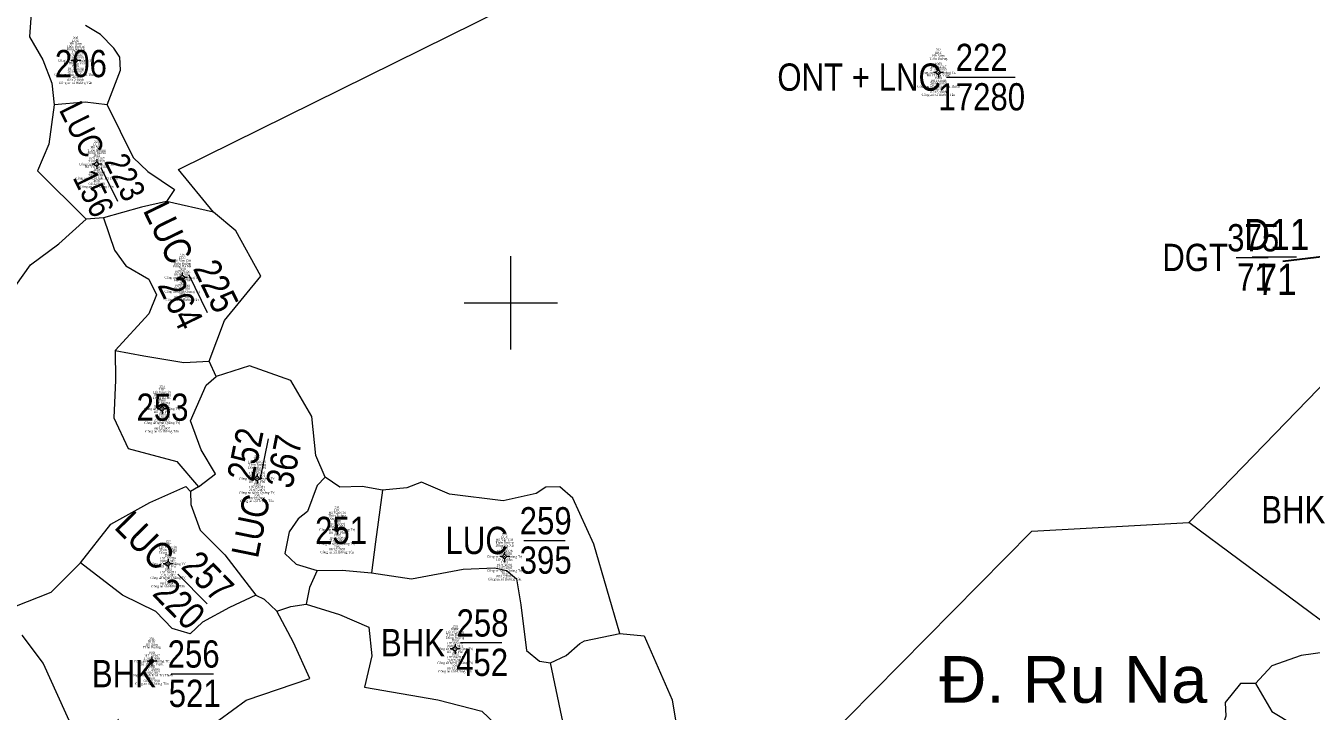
# Model space of a CAD drawing. Header units: metres. Extents: x 546779 to 548251, y 1841578 to 1843315.
# Drawn here: x 547137.6 to 547303, y 1842147.5 to 1842235.6 of the extents above; entities that cross this region are included whole.
import ezdxf
from ezdxf.enums import TextEntityAlignment as Align

# ---------------------------------------------------------------- set-up
doc = ezdxf.new("R2010")
doc.units = ezdxf.units.M
doc.header["$MEASUREMENT"] = 0
doc.linetypes.add('DGN Style 1', pattern=[16.3472, 0.0272, -16.32])
for name, color, linetype, lineweight in [('Level 10', 7, 'Continuous', 0), ('Level 11', 7, 'Continuous', 0), ('Level 13', 7, 'Continuous', 0), ('Level 14', 7, 'Continuous', 0), ('Level 15', 7, 'Continuous', 0), ('Level 18', 7, 'Continuous', 0), ('Level 59', 7, 'Continuous', 0), ('Level 60', 7, 'Continuous', 0)]:
    doc.layers.add(name, color=color, linetype=linetype, lineweight=lineweight)
doc.styles.add('Style-Vnarial', font='Vnarial.shx')
doc.styles.add('Style-vnarialNarrowI', font='vnarialNarrowI.shx')
doc.styles.add('Style-Vntimei', font='Vntimei.shx')
doc.dimstyles.get("Standard").update_dxf_attribs({"dimtxt": 0.18, "dimasz": 0.18, "dimexe": 0.18, "dimexo": 0.0625, "dimgap": 0.09, "dimtad": 0, "dimtih": 1, "dimtoh": 1, "dimdec": 4, "dimzin": 0, "dimdsep": 46, "dimtxsty": 'Standard', "dimcen": 0.09, "dimadec": 0, "dimazin": 0, "dimtfac": 1, "dimtdec": 4, "dimtofl": 0, "dimtmove": 0, "dimatfit": 3, "dimfxl": 1, "dimtolj": 1, "dimtzin": 0, "dimarcsym": 0})

# ---------------------------------------------------------------- blocks, each defined once
blk = doc.blocks.new('N_THUA_217')
at = {"layer": 'Level 13', "color": 230, "linetype": 'Continuous', "lineweight": 13, "flags": 128}
blk.add_lwpolyline([(-2.837366, -0.000259), (2.529263, 0.003581)], dxfattribs=at)
at = {"layer": 'Level 13', "color": 230, "linetype": 'Continuous', "lineweight": 0, "style": 'Style-vnarialNarrowI'}
blk.add_text('223', height=3.49994, rotation=359.999861, dxfattribs=at).set_placement((-0.053089, 0.776436), align=Align.CENTER)
blk.add_text('LUC ', height=3.49994, rotation=359.999861, dxfattribs=at).set_placement((-3.781321, -0.004708), align=Align.MIDDLE_RIGHT)
blk.add_text('156', height=3.49994, rotation=359.999861, dxfattribs=at).set_placement((0.008565, -0.777367), align=Align.TOP_CENTER)
blk = doc.blocks.new('N_THUA_219')
at = {"layer": 'Level 13', "color": 230, "linetype": 'Continuous', "lineweight": 13, "flags": 128}
blk.add_lwpolyline([(-2.844498, 0.001444), (2.509113, -0.005492)], dxfattribs=at)
at = {"layer": 'Level 13', "color": 230, "linetype": 'Continuous', "lineweight": 0, "style": 'Style-vnarialNarrowI'}
blk.add_text('225', height=3.499974, rotation=359.999922, dxfattribs=at).set_placement((-0.032528, 0.780541), align=Align.CENTER)
blk.add_text('LUC ', height=3.499974, rotation=359.999922, dxfattribs=at).set_placement((-3.775654, 0.001761), align=Align.MIDDLE_RIGHT)
blk.add_text('264', height=3.499974, rotation=359.999922, dxfattribs=at).set_placement((-0.06732, -0.781619), align=Align.TOP_CENTER)
blk = doc.blocks.new('N_THUA_240')
at = {"layer": 'Level 13', "color": 230, "linetype": 'Continuous', "lineweight": 13, "flags": 128}
blk.add_lwpolyline([(-2.84, 0), (2.48, 0)], dxfattribs=at)
at = {"layer": 'Level 13', "color": 230, "linetype": 'Continuous', "lineweight": 0, "style": 'Style-vnarialNarrowI'}
blk.add_text('250', height=3.49998, dxfattribs=at).set_placement((-0.045308, 0.78), align=Align.CENTER)
blk.add_text('BHK ', height=3.49998, dxfattribs=at).set_placement((-3.719263, -0.00001), align=Align.MIDDLE_RIGHT)
blk.add_text('653', height=3.49998, dxfattribs=at).set_placement((-0.070515, -0.78002), align=Align.TOP_CENTER)
blk = doc.blocks.new('N_THUA_242')
at = {"layer": 'Level 13', "color": 230, "linetype": 'Continuous', "lineweight": 13, "flags": 128}
blk.add_lwpolyline([(-2.828035, 0.004008), (2.531894, -0.00327)], dxfattribs=at)
at = {"layer": 'Level 13', "color": 230, "linetype": 'Continuous', "lineweight": 0, "style": 'Style-vnarialNarrowI'}
blk.add_text('252', height=3.49986, rotation=359.999906, dxfattribs=at).set_placement((-0.028972, 0.781913), align=Align.CENTER)
blk.add_text('LUC ', height=3.49986, rotation=359.999906, dxfattribs=at).set_placement((-3.767302, -0.002679), align=Align.MIDDLE_RIGHT)
blk.add_text('367', height=3.49986, rotation=359.999906, dxfattribs=at).set_placement((0.084552, -0.778223), align=Align.TOP_CENTER)
blk = doc.blocks.new('N_THUA_246')
at = {"layer": 'Level 13', "color": 230, "linetype": 'Continuous', "lineweight": 13, "flags": 128}
blk.add_lwpolyline([(-2.87, 0), (2.57, 0)], dxfattribs=at)
at = {"layer": 'Level 13', "color": 230, "linetype": 'Continuous', "lineweight": 0, "style": 'Style-vnarialNarrowI'}
blk.add_text('256', height=3.49998, dxfattribs=at).set_placement((0.018779, 0.78), align=Align.CENTER)
blk.add_text('BHK ', height=3.49998, dxfattribs=at).set_placement((-3.719263, -0.00001), align=Align.MIDDLE_RIGHT)
blk.add_text('521', height=3.49998, dxfattribs=at).set_placement((0.154692, -0.78002), align=Align.TOP_CENTER)
blk = doc.blocks.new('N_THUA_247')
at = {"layer": 'Level 13', "color": 230, "linetype": 'Continuous', "lineweight": 13, "flags": 128}
blk.add_lwpolyline([(-2.842597, -0.003792), (2.538592, -0.005198)], dxfattribs=at)
at = {"layer": 'Level 13', "color": 230, "linetype": 'Continuous', "lineweight": 0, "style": 'Style-vnarialNarrowI'}
blk.add_text('257', height=3.499974, rotation=359.99999, dxfattribs=at).set_placement((0.09115, 0.784046), align=Align.CENTER)
blk.add_text('LUC ', height=3.499974, rotation=359.99999, dxfattribs=at).set_placement((-3.771161, 0.004341), align=Align.MIDDLE_RIGHT)
blk.add_text('220', height=3.499974, rotation=359.99999, dxfattribs=at).set_placement((-0.01149, -0.778755), align=Align.TOP_CENTER)
blk = doc.blocks.new('N_THUA_248')
at = {"layer": 'Level 13', "color": 230, "linetype": 'Continuous', "lineweight": 13, "flags": 128}
blk.add_lwpolyline([(-2.84, 0), (2.48, 0)], dxfattribs=at)
at = {"layer": 'Level 13', "color": 230, "linetype": 'Continuous', "lineweight": 0, "style": 'Style-vnarialNarrowI'}
blk.add_text('258', height=3.49998, dxfattribs=at).set_placement((-0.011769, 0.78), align=Align.CENTER)
blk.add_text('BHK ', height=3.49998, dxfattribs=at).set_placement((-3.719263, -0.00001), align=Align.MIDDLE_RIGHT)
blk.add_text('452', height=3.49998, dxfattribs=at).set_placement((-0.062184, -0.78002), align=Align.TOP_CENTER)
blk = doc.blocks.new('N_THUA_249')
at = {"layer": 'Level 13', "color": 230, "linetype": 'Continuous', "lineweight": 13, "flags": 128}
blk.add_lwpolyline([(-2.83, 0), (2.5, 0)], dxfattribs=at)
at = {"layer": 'Level 13', "color": 230, "linetype": 'Continuous', "lineweight": 0, "style": 'Style-vnarialNarrowI'}
blk.add_text('259', height=3.49998, dxfattribs=at).set_placement((-0.01671, 0.78), align=Align.CENTER)
blk.add_text('LUC ', height=3.49998, dxfattribs=at).set_placement((-3.771418, -0.00001), align=Align.MIDDLE_RIGHT)
blk.add_text('395', height=3.49998, dxfattribs=at).set_placement((-0.021169, -0.78002), align=Align.TOP_CENTER)
blk = doc.blocks.new('N_THUA_363')
at = {"layer": 'Level 13', "color": 230, "linetype": 'Continuous', "lineweight": 13, "flags": 128}
blk.add_lwpolyline([(0, 0), (4.09, 0)], dxfattribs=at)
at = {"layer": 'Level 13', "color": 230, "linetype": 'Continuous', "lineweight": 0, "style": 'Style-vnarialNarrowI'}
blk.add_text('375', height=3.49998, dxfattribs=at).set_placement((2.168831, 0.77), align=Align.CENTER)
blk.add_text('375', height=3.49998, dxfattribs=at).set_placement((2.168831, 0.77), align=Align.CENTER)
blk.add_text('DGT ', height=3.49998, dxfattribs=at).set_placement((0.060438, -0.01001), align=Align.MIDDLE_RIGHT)
blk.add_text('71', height=3.49998, dxfattribs=at).set_placement((2.33984, -0.79002), align=Align.TOP_CENTER)
blk = doc.blocks.new('TerminatorOpen_0.5')
at = {"color": 0, "linetype": 'ByBlock', "lineweight": -2}
for q in [(-1, 0.25), (-1, 0), (-1, -0.25)]:
    blk.add_line((0, 0), q, dxfattribs=at)
blk = doc.blocks.new('CENTRD')
at = {"layer": 'Level 11', "linetype": 'Continuous', "lineweight": 0}
h = blk.add_hatch(color=3, dxfattribs=at)
edge = h.paths.add_edge_path()
edge.add_arc((-0.0025, 0), 1.500056, 0, 360)
at = {"layer": 'Level 11', "color": 3, "linetype": 'Continuous', "lineweight": 0}
for p, q in [((-6.200231, 0), (-12.400462, 0)), ((0, 6.200231), (-6.200231, 0)), ((-6.200231, 0), (0, -6.200231)), ((0, 12.400462), (0, 6.200231)), ((6.200231, 0), (0, 6.200231)), ((0, -6.200231), (6.200231, 0)), ((12.600469, 0), (6.200231, 0)), ((0, -6.200231), (0, -12.400462))]:
    blk.add_line(p, q, dxfattribs=at)

msp = doc.modelspace()

# ---------------------------------------------------------------- linework, layer by layer
at = {"layer": 'Level 10', "color": 7, "linetype": 'Continuous', "lineweight": 0}
for p, q in [((547161.77, 1842211.63), (547155.73, 1842213.02)), ((547147.64, 1842210.91), (547145.4, 1842210.74)), ((547162.14, 1842190.51), (547161.23, 1842192.5)), ((547307.26, 1842192.43), (547287.21, 1842171.74)), ((547159.85, 1842176.34), (547158.84, 1842175.73)), ((547309.81, 1842154.99), (547287.21, 1842171.74))]:
    msp.add_line(p, q, dxfattribs=at)
at = {"layer": 'Level 10', "color": 7, "linetype": 'Continuous', "lineweight": 0, "flags": 128}
for points in [[(547161.77, 1842211.63), (547157.27, 1842217.15), (547216.41, 1842246.35)], [(547138.34, 1842237.21), (547138.12, 1842234.18), (547139.84, 1842231.24), (547141, 1842228.23), (547141.3, 1842225.43)], [(547148.11, 1842225.44), (547149.84, 1842229.91), (547149.76, 1842231.59), (547148.97, 1842232.75), (547147.24, 1842234.48), (547145.32, 1842235.63)], [(547102.14, 1842231.61), (547116.68, 1842213.66), (547134.68, 1842199.86), (547138.26, 1842204.89), (547141.9, 1842207.59), (547145.4, 1842210.74)], [(547141.3, 1842225.43), (547140.6, 1842220.38), (547139.15, 1842216.95), (547145.4, 1842210.74)], [(547148.11, 1842225.44), (547145.27, 1842225.8), (547141.3, 1842225.43)], [(547148.11, 1842225.44), (547151.44, 1842218.69), (547153.36, 1842216.86), (547156.78, 1842214.54), (547155.73, 1842213.02)], [(547155.73, 1842213.02), (547152.54, 1842212.27), (547147.64, 1842210.91)], [(547147.64, 1842210.91), (547149.04, 1842206.77), (547150.53, 1842204.77), (547153.47, 1842203.04), (547154.44, 1842201.04), (547153.46, 1842198.56), (547149.15, 1842193.88)], [(547161.23, 1842192.5), (547163.18, 1842197.73), (547167.85, 1842203.4), (547164.66, 1842209.23), (547161.77, 1842211.63)], [(547149.15, 1842193.88), (547149.17, 1842190.05), (547148.95, 1842185.23), (547150.8, 1842181.27), (547157.06, 1842179.61), (547159.85, 1842176.34)], [(547149.15, 1842193.88), (547152.83, 1842193.16), (547157.98, 1842192.32), (547161.23, 1842192.5)], [(547176.13, 1842177.6), (547174.95, 1842180.35), (547174.43, 1842185.36), (547171.73, 1842189.99), (547166.43, 1842191.91), (547162.14, 1842190.51)], [(547159.85, 1842176.34), (547162.04, 1842178.02), (547160.19, 1842181.1), (547158.82, 1842184.82), (547160.83, 1842189.39), (547162.14, 1842190.51)], [(547176.13, 1842177.6), (547175.11, 1842176.5), (547173.89, 1842173.18), (547172.68, 1842172.22), (547171.51, 1842170.56), (547170.94, 1842167.77), (547172.41, 1842166.41), (547175.1, 1842165.58)], [(547183.51, 1842175.93), (547180.9, 1842176.37), (547178.01, 1842176.3), (547176.13, 1842177.6)], [(547144.68, 1842166.56), (547148.56, 1842171.53), (547153.58, 1842174.34), (547158.22, 1842176.37), (547158.84, 1842175.73)], [(547183.51, 1842175.93), (547182.62, 1842169.26), (547182.11, 1842165.28)], [(547214.02, 1842157.5), (547210.69, 1842168.98), (547207.99, 1842174.88), (547206.32, 1842176.35), (547204.51, 1842176.31), (547203.26, 1842175.5), (547199.05, 1842174.56), (547192.14, 1842175.38), (547188.55, 1842176.93), (547186.66, 1842176.22), (547183.51, 1842175.93)], [(547158.84, 1842175.73), (547158.86, 1842174.08), (547160.09, 1842170.78), (547163.24, 1842167.59), (547167.24, 1842162.41)], [(547221.64, 1842138.48), (547233.16, 1842136.38), (547267.02, 1842170.63), (547287.21, 1842171.74)], [(547134.82, 1842160.42), (547140.92, 1842162.78), (547144.68, 1842166.56)], [(547167.24, 1842162.41), (547163.86, 1842160.84), (547160.35, 1842158.93), (547158.78, 1842157.43), (547156.48, 1842158.11), (547154.36, 1842160.3), (547150.1, 1842162.42), (547144.68, 1842166.56)], [(547182.11, 1842165.28), (547187.26, 1842164.53), (547193.88, 1842165.77), (547197.97, 1842165.92), (547199.48, 1842165.57), (547200.73, 1842164.5), (547201.31, 1842161.15), (547202.04, 1842155.29), (547203.72, 1842153.91), (547205.11, 1842153.7)], [(547175.1, 1842165.58), (547174.11, 1842163.39), (547173.69, 1842161.24)], [(547175.1, 1842165.58), (547178.32, 1842165.61), (547182.11, 1842165.28)], [(547167.24, 1842162.41), (547168.32, 1842161.91), (547169.94, 1842160.35)], [(547169.94, 1842160.35), (547171.73, 1842160.95), (547173.69, 1842161.24)], [(547173.69, 1842161.24), (547178, 1842159.93), (547181.76, 1842158.32), (547182.16, 1842154.6), (547181.22, 1842150.57), (547190.62, 1842148.95), (547196.28, 1842147.52), (547202.96, 1842141.17), (547206.45, 1842138.32)], [(547158.79, 1842142.92), (547162.49, 1842146.34), (547165.97, 1842148.91), (547174.19, 1842151.7), (547172.09, 1842156.33), (547169.94, 1842160.35)], [(547137.15, 1842157.29), (547139.86, 1842153.65), (547144.59, 1842143.22), (547145.55, 1842141.8)], [(547205.11, 1842153.7), (547207.13, 1842154.65), (547208.88, 1842156.21), (547209.48, 1842156.53), (547214.02, 1842157.5)], [(547214.02, 1842157.5), (547217.16, 1842157.2), (547220.75, 1842148.94), (547221.78, 1842142.75), (547221.64, 1842138.48)], [(547309.81, 1842154.99), (547305.05, 1842155.14), (547301.65, 1842154.64), (547297.9, 1842153.31), (547295.76, 1842151.04)], [(547206.45, 1842138.32), (547207.67, 1842140.8), (547207.55, 1842142.69), (547206.58, 1842146.79), (547205.11, 1842153.7)], [(547295.76, 1842151.04), (547293.87, 1842151.05), (547291.87, 1842148.61), (547291.96, 1842146.85), (547291.42, 1842145.24), (547289.32, 1842142.72), (547285.89, 1842141.36), (547278.63, 1842138.46)], [(547295.76, 1842151.04), (547297.9, 1842147.46), (547303.5, 1842144.09), (547306.76, 1842142.15)]]:
    msp.add_lwpolyline(points, dxfattribs=at)
at = {"layer": 'Level 13', "color": 230, "linetype": 'Continuous', "lineweight": 13, "flags": 128}
msp.add_lwpolyline([(547256.03, 1842229.01), (547264.87, 1842229.01)], dxfattribs=at)
at = {"layer": 'Level 14', "color": 2, "linetype": 'Continuous', "lineweight": 13, "flags": 128}
msp.add_lwpolyline([(547295.36, 1842205.92), (547301.05, 1842205.92)], dxfattribs=at)
at = {"layer": 'Level 59', "color": 6, "linetype": 'DGN Style 1', "lineweight": 0, "flags": 128}
for points in [[(547145.48, 1842141.75), (547119.7, 1842164.35)], [(547137.15, 1842157.29), (547151.16, 1842145.01)]]:
    msp.add_lwpolyline(points, dxfattribs=at)
at = {"layer": 'Level 60', "color": 7, "linetype": 'Continuous', "lineweight": 0, "flags": 128}
for points in [[(547200, 1842194), (547200, 1842206)], [(547194, 1842200), (547206, 1842200)]]:
    msp.add_lwpolyline(points, dxfattribs=at)

# ---------------------------------------------------------------- block references
at = {"layer": 'Level 11', "color": 3, "linetype": 'Continuous', "lineweight": 0, "xscale": 0.049998, "yscale": 0.049998, "zscale": 0.049998}
for p in [(547144.04, 1842231.16), (547255, 1842229.62), (547146.76, 1842217.83), (547157.77, 1842203.26), (547155.17, 1842186.36), (547167.38, 1842177.4), (547177.68, 1842170.84), (547199.21, 1842167.37), (547155.94, 1842166.44), (547192.84, 1842155.51), (547153.84, 1842153.92)]:
    msp.add_blockref('CENTRD', p, dxfattribs=at)
at = {"layer": 'Level 13', "color": 230, "linetype": 'Continuous', "lineweight": 0}
for name, p, xscale, yscale, zscale, rotation in [('N_THUA_217', (547148.41, 1842215.11), 0.899998, 0.899998, 0.899998, 296.258798), ('N_THUA_219', (547159.86, 1842201.03), 1.000002, 1.000002, 1.000002, 295.873464), ('N_THUA_247', (547159.2, 1842163.1), 1.000002, 1.000002, 1.000002, 314.638527)]:
    msp.add_blockref(name, p, dxfattribs=dict(at, xscale=xscale, yscale=yscale, zscale=zscale, rotation=rotation))
for name, p in [('N_THUA_363', (547293.31, 1842205.84)), ('N_THUA_240', (547309.6, 1842173.4)), ('N_THUA_249', (547204.52, 1842169.45)), ('N_THUA_248', (547196.39, 1842156.31)), ('N_THUA_246', (547159.21, 1842152.32))]:
    msp.add_blockref(name, p, dxfattribs=at)
at = {"layer": 'Level 13', "color": 230, "linetype": 'Continuous', "lineweight": 0, "rotation": 78.453402}
msp.add_blockref('N_THUA_242', (547168.35, 1842180.03), dxfattribs=at)

# ---------------------------------------------------------------- texts
at = {"layer": 'Level 13', "color": 230, "linetype": 'Continuous', "lineweight": 0, "style": 'Style-vnarialNarrowI'}
for s, p in [('206', (547144.73, 1842230.75)), ('253', (547155.23, 1842186.58)), ('251', (547178.19, 1842170.74))]:
    msp.add_text(s, height=3.5, dxfattribs=at).set_placement(p, align=Align.MIDDLE_CENTER)
msp.add_text('222', height=3.5, dxfattribs=at).set_placement((547260.57, 1842229.79), align=Align.CENTER)
msp.add_text('ONT + LNC', height=3.5, dxfattribs=at).set_placement((547255.34, 1842229.01), align=Align.MIDDLE_RIGHT)
msp.add_text('17280', height=3.5, dxfattribs=at).set_placement((547260.58, 1842228.23), align=Align.TOP_CENTER)
at = {"layer": 'Level 14', "color": 2, "linetype": 'Continuous', "lineweight": 0, "style": 'Style-vnarialNarrowI'}
msp.add_text('D11', height=4, dxfattribs=at).set_placement((547298.53, 1842206.79), align=Align.CENTER)
msp.add_text('71', height=4, dxfattribs=at).set_placement((547298.54, 1842205.01), align=Align.TOP_CENTER)
at = {"layer": 'Level 15', "color": 3, "linetype": 'Continuous', "lineweight": 0, "char_height": 0.3, "attachment_point": 5, "line_spacing_factor": 0.72, "style": 'Style-Vntimei'}
for s, insert in [('206\\PLUC\\PHå X¨m\\PTh«n Ruéng\\P§«ng Ra Nu\\P1963\\P197121567\\P21/09/1999\\PC«ng an t∅nh Qu¶ng TrÞ\\PHå ThÞ Ta V\xadíc\\P1969\\P191143088\\P26/06/1987\\PC«ng an t∅nh B×nh TrÞ Thiªn\\P46/6\\P02/12/1998\\PC«ng an x· H\xadíng T©n\\P', (547144.04, 1842231.11)), ('222\\PONT\\PHå X¨m\\PTh«n Ruéng\\P \\P1963\\P197121567\\P21/09/1999\\PC«ng an t∅nh Qu¶ng TrÞ\\PHå ThÞ Ta V\xadíc\\P1969\\P191143088\\P26/06/1987\\PC«ng an t∅nh B×nh TrÞ Thiªn\\P46/6\\P02/12/1998\\PC«ng an x· H\xadíng T©n\\P', (547255, 1842229.57)), ('223\\PLUC\\PHå X¨m\\PTh«n Ruéng\\P§«ng Ra Nu\\P1963\\P197121567\\P21/09/1999\\PC«ng an t∅nh Qu¶ng TrÞ\\PHå ThÞ Ta V\xadíc\\P1969\\P191143088\\P26/06/1987\\PC«ng an t∅nh B×nh TrÞ Thiªn\\P46/6\\P02/12/1998\\PC«ng an x· H\xadíng T©n\\P', (547146.76, 1842217.78)), ('225\\PLUC\\PHå V¨n Cêi\\PTh«n Ruéng\\P§«ng Ra Na\\P1980\\P197159326\\P09/08/2001\\PC«ng an t∅nh Qu¶ng TrÞ\\PHå ThÞ PhÓ\\P1983\\P197156281\\P21/07/2001\\PC«ng an t∅nh Qu¶ng TrÞ\\P70/6\\P08/12/2007\\PC«ng an x· H\xadíng T©n\\P', (547157.77, 1842203.21)), ('253\\PLUC\\PHå V¨n Cêi\\PTh«n Ruéng\\P§«ng Ra Nu\\P1980\\P197159326\\P09/08/2001\\PC«ng an t∅nh Qu¶ng TrÞ\\PHå ThÞ PhÓ\\P1983\\P197156281\\P21/07/2001\\PC«ng an t∅nh Qu¶ng TrÞ\\P70/6\\P08/12/2007\\PC«ng an x· H\xadíng T©n\\P', (547155.17, 1842186.31)), ('252\\PLUC\\PHå V¨n Cêi\\PTh«n Ruéng\\P§«ng Ra Nu\\P1980\\P197159326\\P09/08/2001\\PC«ng an t∅nh Qu¶ng TrÞ\\PHå ThÞ PhÓ\\P1983\\P197156281\\P21/07/2001\\PC«ng an t∅nh Qu¶ng TrÞ\\P70/6\\P08/12/2007\\PC«ng an x· H\xadíng T©n\\P', (547167.38, 1842177.35)), ('251\\PLUC\\PHå V¨n Cêi\\PTh«n Ruéng\\P§«ng Ra Nu\\P1980\\P197159326\\P09/08/2001\\PC«ng an t∅nh Qu¶ng TrÞ\\PHå ThÞ PhÓ\\P1983\\P197156281\\P21/07/2001\\PC«ng an t∅nh Qu¶ng TrÞ\\P70/6\\P08/12/2007\\PC«ng an x· H\xadíng T©n\\P', (547177.68, 1842170.79)), ('257\\PLUC\\PHå V¨n Cêi\\PTh«n Ruéng\\P§«ng Ra Nu\\P1980\\P197159326\\P09/08/2001\\PC«ng an t∅nh Qu¶ng TrÞ\\PHå ThÞ PhÓ\\P1983\\P197156281\\P21/07/2001\\PC«ng an t∅nh Qu¶ng TrÞ\\P70/6\\P08/12/2007\\PC«ng an x· H\xadíng T©n\\P', (547155.94, 1842166.39)), ('259\\PLUC\\PHå V¨n Cêi\\PTh«n Ruéng\\P§«ng Ra Nu\\P1980\\P197159326\\P09/08/2001\\PC«ng an t∅nh Qu¶ng TrÞ\\PHå ThÞ PhÓ\\P1983\\P197156281\\P21/07/2001\\PC«ng an t∅nh Qu¶ng TrÞ\\P70/6\\P08/12/2007\\PC«ng an x· H\xadíng T©n\\P', (547199.21, 1842167.32)), ('258\\PBHK\\PHå V¨n Cêi\\PTh«n Ruéng\\P§«ng Ruéng\\P1980\\P197159326\\P09/08/2001\\PC«ng an t∅nh Qu¶ng TrÞ\\PHå ThÞ PhÓ\\P1983\\P197156281\\P21/07/2001\\PC«ng an t∅nh Qu¶ng TrÞ\\P70/6\\P08/12/2007\\PC«ng an x· H\xadíng T©n\\P', (547192.84, 1842155.46)), ('256\\PBHK\\PHå X¨m\\PTh«n Ruéng\\P \\P1963\\P197121567\\P21/09/1999\\PC«ng an t∅nh Qu¶ng TrÞ\\PHå ThÞ Ta V\xadíc\\P1969\\P191143088\\P26/06/1987\\PC«ng an t∅nh B×nh TrÞ Thiªn\\P46/6\\P02/12/1998\\PC«ng an x· H\xadíng T©n\\P', (547153.84, 1842153.87))]:
    msp.add_mtext(s, dxfattribs=dict(at, insert=insert))
at = {"layer": 'Level 18', "color": 7, "linetype": 'Continuous', "lineweight": 0, "style": 'Style-Vnarial'}
msp.add_text('§. Ru Na', height=6, dxfattribs=at).set_placement((547272.35, 1842151.58), align=Align.MIDDLE_CENTER)

# ---------------------------------------------------------------- leaders
at = {"layer": 'Level 13', "color": 230, "linetype": 'Continuous', "lineweight": 13}
msp.add_leader([(547307.95, 1842206.37), (547299.29, 1842205.3)], dimstyle='Standard', override={"dimtxt": 1.75, "dimasz": 1.75, "dimgap": 0, "dimtxsty": 'Style-Vntimei', "dimldrblk": 'TerminatorOpen_0.5'}, dxfattribs=at)

doc.saveas('drawing.dxf')
